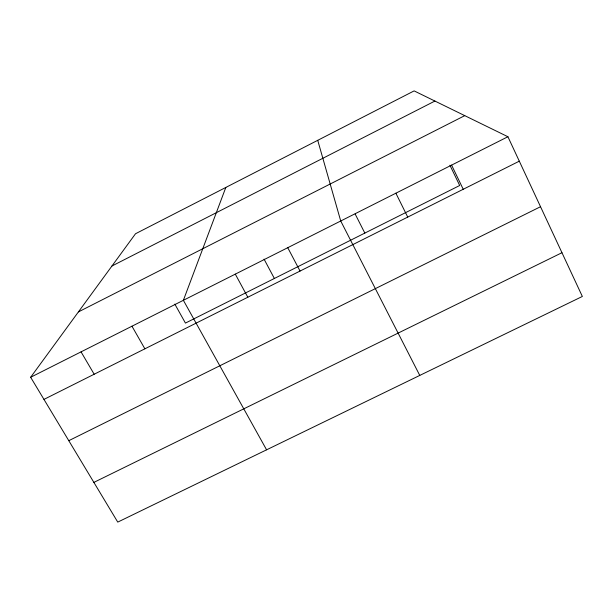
<?xml version="1.0" encoding="UTF-8"?>
<svg xmlns="http://www.w3.org/2000/svg" width="613" height="613" viewBox="0 0 613 613"><rect width="100%" height="100%" fill="white"/><g stroke="black" fill="none" stroke-linecap="round" stroke-linejoin="round"><path stroke-width="0.92" d="M225.822 187.44L183.379 300.301L266.586 449.827M30.65 377.271L135.511 233.752L414.127 90.893L507.916 136.737L582.35 296.454L117.757 522.107L30.65 377.271L507.916 136.737M111.934 266.019L434.908 101.045M78.41 311.91L464.761 115.642M43.96 399.4L519.303 161.173M68.786 440.678L540.528 206.719M93.873 482.393L561.96 252.709M81.054 351.87L94.172 374.236M131.964 326.208L144.883 348.82M174.835 304.117L185.44 323.089L459.696 185.494L449.927 165.219M235.3 274.126L247.813 297.236M264.065 259.146L274.371 278.471M287.75 247.698L300.048 271.053M419.767 375.424L340.728 220.994L317.726 140.316M355.157 214.021L364.835 233.086M395.875 193.202L407.729 217.086M451.597 165.119L463.221 189.279"/></g></svg>
